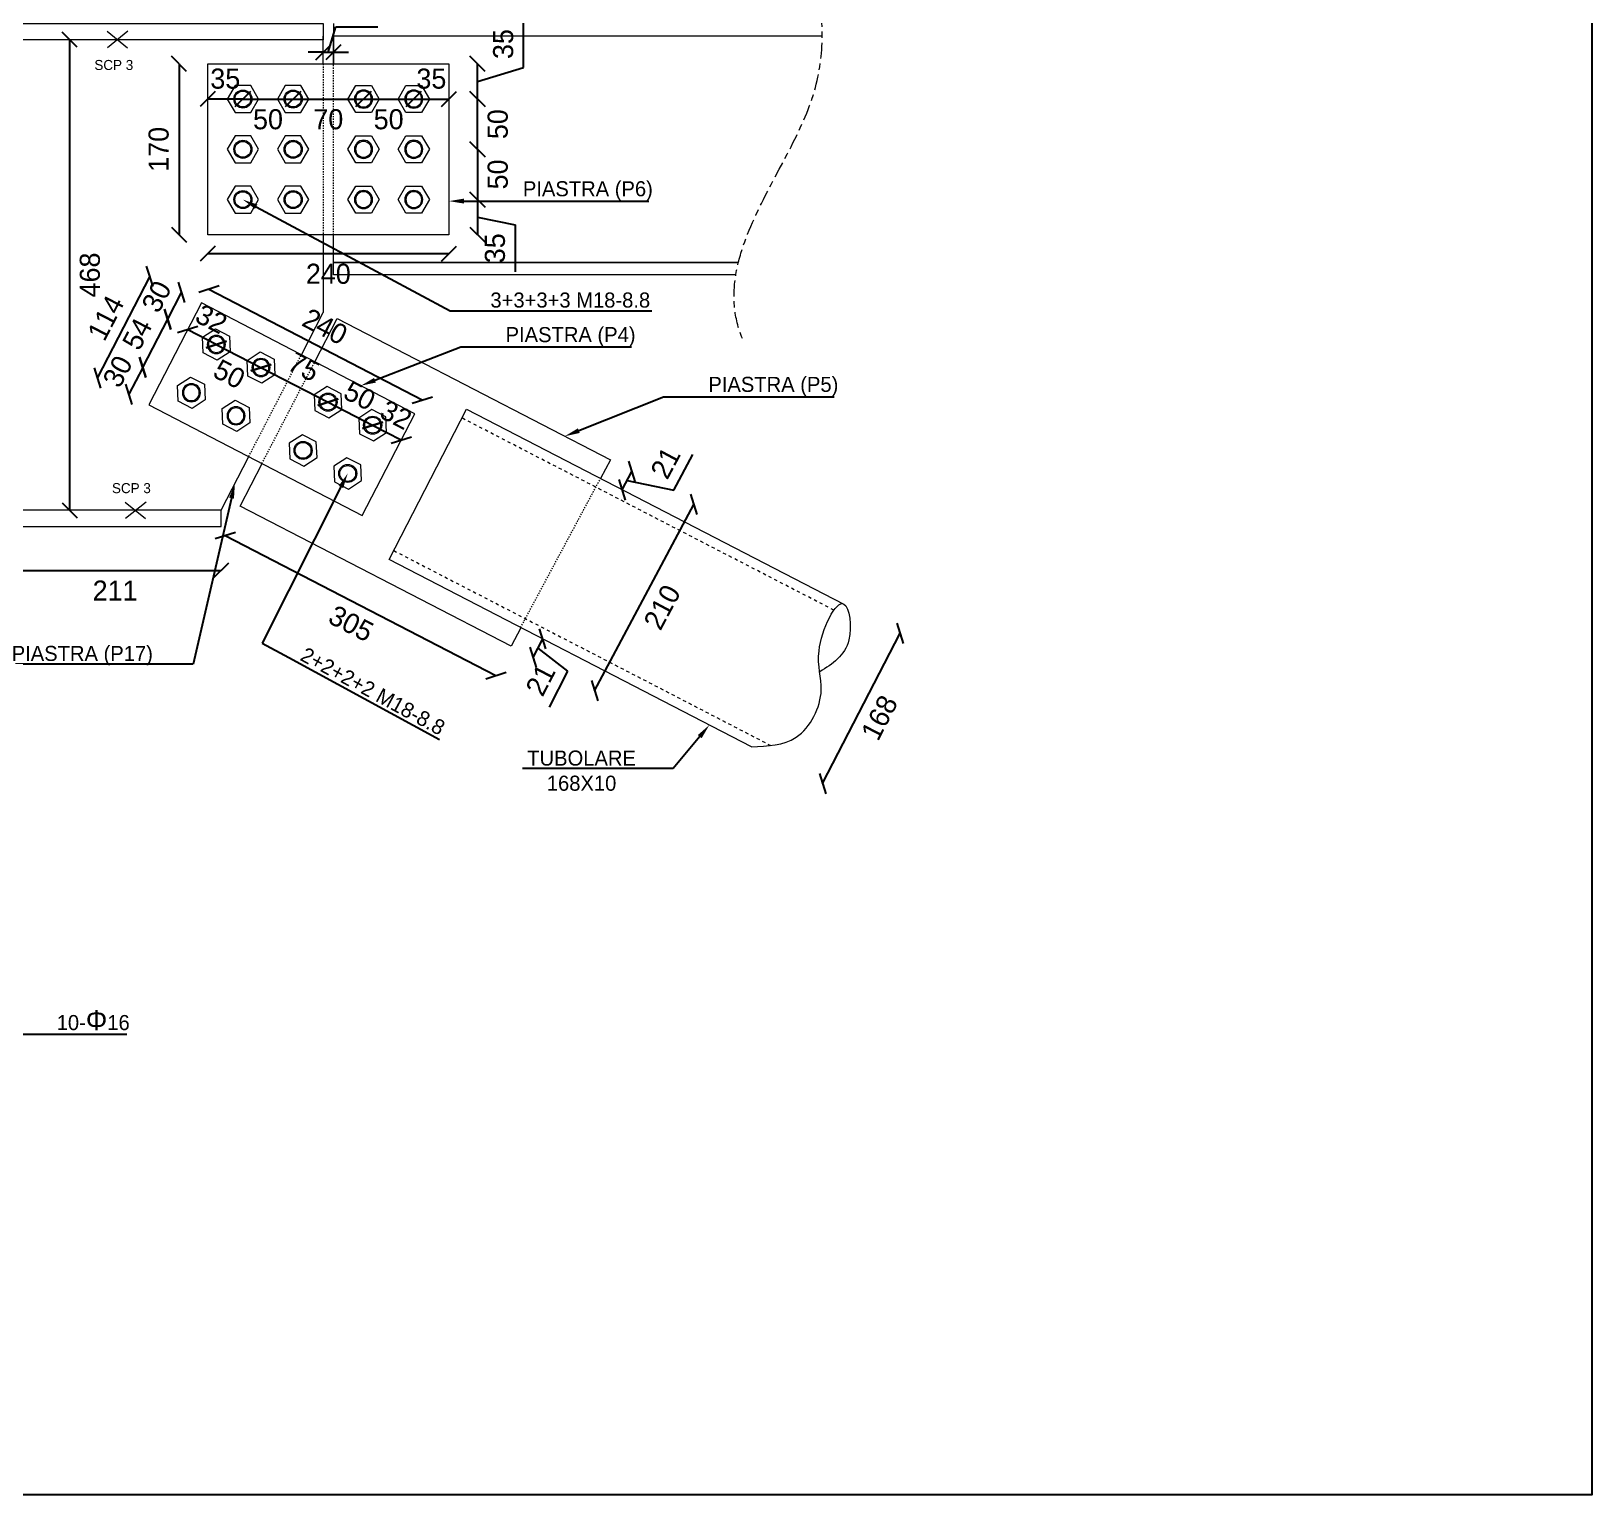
# Model space of a CAD drawing. Header units: millimetres. Extents: x -6949 to 549764, y -83146 to 127128.
# Drawn here: x 15250 to 16803, y -48298 to -46842 of the extents above; entities that cross this region are included whole.
import ezdxf
from ezdxf import colors
from ezdxf.entities.mleader import LeaderData, LeaderLine
from ezdxf.math import Vec2, Vec3

# ---------------------------------------------------------------- set-up
doc = ezdxf.new("R2010")
doc.units = ezdxf.units.MM
doc.linetypes.add('Centro', pattern=[31.75, 6.35, -4.7625, 15.875, -4.7625])
doc.linetypes.add('Tratto', pattern=[6.35, 3.175, -3.175])
for name, color, linetype, lineweight in [('bulloni', 5, 'Continuous', 9), ('LINEA DI SEZIONE', 1, 'Centro', 9), ('piastra', 6, 'Continuous', 18), ('S-BEAM', 5, 'Continuous', 18), ('tratteggio', 253, 'Tratto', 15)]:
    doc.layers.add(name, color=color, linetype=linetype, lineweight=lineweight)
doc.layers.add('quote', color=7, linetype='Continuous', lineweight=5, true_color=0x383838)
doc.styles.get("Standard").update_dxf_attribs({"font": ''})
doc.styles.get('Standard').set_extended_font_data('Bahnschrift Light')
doc.dimstyles.new('Q 1_15', dxfattribs={"dimtxt": 20, "dimasz": 15, "dimexe": 0.18, "dimexo": 0.0625, "dimgap": 10, "dimtad": 2, "dimdec": 0, "dimzin": 0, "dimdsep": 46, "dimtxsty": 'Standard', "dimblk": 'OBLIQUE', "dimcen": 0, "dimse1": 1, "dimse2": 1, "dimadec": 0, "dimazin": 0, "dimtfac": 1, "dimtdec": 0, "dimtofl": 0, "dimtmove": 1, "dimatfit": 3, "dimfxl": 1, "dimtolj": 1, "dimtzin": 0, "dimarcsym": 1})

# ---------------------------------------------------------------- blocks, each defined once
blk = doc.blocks.new('*U51')
at = {"layer": 'bulloni'}
blk.add_lwpolyline([(-15.6, 0), (-7.8, -13.5), (7.8, -13.5), (15.6, 0), (7.8, 13.5), (-7.8, 13.5)], close=True, dxfattribs=at)
for radius in [9, 7.88]:
    blk.add_circle((0, 0), radius, dxfattribs=at)
blk = doc.blocks.new('*U52')
at = {"color": 0, "linetype": 'ByBlock', "lineweight": -2, "transparency": 16777216}
for p in [(0, 0), (50, 0), (0, -54), (50, -54)]:
    blk.add_blockref('*U51', p, dxfattribs=at)
blk = doc.blocks.new('*U53')
at = {"layer": 'bulloni'}
blk.add_lwpolyline([(-15.6, 0), (-7.8, -13.5), (7.8, -13.5), (15.6, 0), (7.8, 13.5), (-7.8, 13.5)], close=True, dxfattribs=at)
for radius in [9, 7.88]:
    blk.add_circle((0, 0), radius, dxfattribs=at)
blk = doc.blocks.new('*U54')
at = {"color": 0, "linetype": 'ByBlock', "lineweight": -2, "transparency": 16777216}
for p in [(0, 0), (50, 0), (0, -54), (50, -54)]:
    blk.add_blockref('*U53', p, dxfattribs=at)
blk = doc.blocks.new('*U494')
at = {"layer": 'bulloni'}
blk.add_lwpolyline([(-15.6, 0), (-7.8, -13.5), (7.8, -13.5), (15.6, 0), (7.8, 13.5), (-7.8, 13.5)], close=True, dxfattribs=at)
for radius in [9, 7.88]:
    blk.add_circle((0, 0), radius, dxfattribs=at)
blk = doc.blocks.new('*U495')
at = {"color": 0, "linetype": 'ByBlock', "lineweight": -2, "transparency": 16777216}
for p in [(0, 0), (50, 0), (0, -50), (50, -50), (0, -100), (50, -100)]:
    blk.add_blockref('*U494', p, dxfattribs=at)
blk = doc.blocks.new('*U496')
at = {"layer": 'bulloni'}
blk.add_lwpolyline([(-15.6, 0), (-7.8, -13.5), (7.8, -13.5), (15.6, 0), (7.8, 13.5), (-7.8, 13.5)], close=True, dxfattribs=at)
for radius in [9, 7.88]:
    blk.add_circle((0, 0), radius, dxfattribs=at)
blk = doc.blocks.new('*U493')
at = {"color": 0, "linetype": 'ByBlock', "lineweight": -2, "transparency": 16777216}
for p in [(0, 0), (50, 0), (0, -50), (50, -50), (0, -100), (50, -100)]:
    blk.add_blockref('*U496', p, dxfattribs=at)
blk = doc.blocks.new('_Oblique')
at = {"color": 0, "linetype": 'ByBlock', "lineweight": -2}
blk.add_line((-0.5, -0.5), (0.5, 0.5), dxfattribs=at)
blk = doc.blocks.new('*D786')
at = {"layer": 'Defpoints', "color": 0, "transparency": 16777216}
for p in [(15228.5, -47334.9), (15439.4, -47334.9), (15439.4, -47378.7)]:
    blk.add_point(p, dxfattribs=at)
at = {"layer": 'quote', "color": 0, "lineweight": -2, "transparency": 16777216}
blk.add_line((15228.5, -47378.7), (15439.4, -47378.7), dxfattribs=at)
at = {"layer": 'quote', "color": 0, "lineweight": -2, "transparency": 16777216, "xscale": 15, "yscale": 15, "zscale": 15, "rotation": 180}
blk.add_blockref('_Oblique', (15228.5, -47378.7), dxfattribs=at)
at = {"layer": 'quote', "color": 0, "lineweight": -2, "transparency": 16777216, "xscale": 15, "yscale": 15, "zscale": 15}
blk.add_blockref('_Oblique', (15439.4, -47378.7), dxfattribs=at)
at = {"layer": 'quote', "color": 0, "transparency": 16777216, "insert": (15333.9, -47398.8), "char_height": 20, "attachment_point": 5}
blk.add_mtext('\\A1;211', dxfattribs=at)
blk = doc.blocks.new('*D787')
at = {"layer": 'Defpoints', "color": 0, "transparency": 16777216}
for p in [(15461, -46909.9), (15511, -46909.9), (15511, -46909.9)]:
    blk.add_point(p, dxfattribs=at)
at = {"layer": 'quote', "color": 0, "lineweight": -2, "transparency": 16777216}
blk.add_line((15461, -46909.9), (15511, -46909.9), dxfattribs=at)
at = {"layer": 'quote', "color": 0, "lineweight": -2, "transparency": 16777216, "xscale": 15, "yscale": 15, "zscale": 15, "rotation": 180}
blk.add_blockref('_Oblique', (15461, -46909.9), dxfattribs=at)
at = {"layer": 'quote', "color": 0, "lineweight": -2, "transparency": 16777216, "xscale": 15, "yscale": 15, "zscale": 15}
blk.add_blockref('_Oblique', (15511, -46909.9), dxfattribs=at)
at = {"layer": 'quote', "color": 0, "transparency": 16777216, "insert": (15486, -46930.1), "char_height": 20, "attachment_point": 5}
blk.add_mtext('\\A1;50', dxfattribs=at)
blk = doc.blocks.new('*D788')
at = {"layer": 'Defpoints', "color": 0, "transparency": 16777216}
for p in [(15426, -46909.9), (15426, -46909.9), (15461, -46909.9)]:
    blk.add_point(p, dxfattribs=at)
at = {"layer": 'quote', "color": 0, "lineweight": -2, "transparency": 16777216}
blk.add_line((15461, -46909.9), (15426, -46909.9), dxfattribs=at)
at = {"layer": 'quote', "color": 0, "lineweight": -2, "transparency": 16777216, "xscale": 15, "yscale": 15, "zscale": 15, "rotation": 180}
blk.add_blockref('_Oblique', (15426, -46909.9), dxfattribs=at)
at = {"layer": 'quote', "color": 0, "lineweight": -2, "transparency": 16777216, "xscale": 15, "yscale": 15, "zscale": 15}
blk.add_blockref('_Oblique', (15461, -46909.9), dxfattribs=at)
at = {"layer": 'quote', "color": 0, "transparency": 16777216, "insert": (15443.5, -46889.7), "char_height": 20, "attachment_point": 5}
blk.add_mtext('\\A1;35', dxfattribs=at)
blk = doc.blocks.new('*D789')
at = {"layer": 'Defpoints', "color": 0, "transparency": 16777216}
for p in [(15511, -46909.9), (15581, -46909.9), (15581, -46909.9)]:
    blk.add_point(p, dxfattribs=at)
at = {"layer": 'quote', "color": 0, "lineweight": -2, "transparency": 16777216}
blk.add_line((15511, -46909.9), (15581, -46909.9), dxfattribs=at)
at = {"layer": 'quote', "color": 0, "lineweight": -2, "transparency": 16777216, "xscale": 15, "yscale": 15, "zscale": 15, "rotation": 180}
blk.add_blockref('_Oblique', (15511, -46909.9), dxfattribs=at)
at = {"layer": 'quote', "color": 0, "lineweight": -2, "transparency": 16777216, "xscale": 15, "yscale": 15, "zscale": 15}
blk.add_blockref('_Oblique', (15581, -46909.9), dxfattribs=at)
at = {"layer": 'quote', "color": 0, "transparency": 16777216, "insert": (15546, -46930.1), "char_height": 20, "attachment_point": 5}
blk.add_mtext('\\A1;70', dxfattribs=at)
blk = doc.blocks.new('*D790')
at = {"layer": 'Defpoints', "color": 0, "transparency": 16777216}
for p in [(15581, -46909.9), (15631, -46909.9), (15631, -46909.9)]:
    blk.add_point(p, dxfattribs=at)
at = {"layer": 'quote', "color": 0, "lineweight": -2, "transparency": 16777216}
blk.add_line((15581, -46909.9), (15631, -46909.9), dxfattribs=at)
at = {"layer": 'quote', "color": 0, "lineweight": -2, "transparency": 16777216, "xscale": 15, "yscale": 15, "zscale": 15, "rotation": 180}
blk.add_blockref('_Oblique', (15581, -46909.9), dxfattribs=at)
at = {"layer": 'quote', "color": 0, "lineweight": -2, "transparency": 16777216, "xscale": 15, "yscale": 15, "zscale": 15}
blk.add_blockref('_Oblique', (15631, -46909.9), dxfattribs=at)
at = {"layer": 'quote', "color": 0, "transparency": 16777216, "insert": (15606, -46930.1), "char_height": 20, "attachment_point": 5}
blk.add_mtext('\\A1;50', dxfattribs=at)
blk = doc.blocks.new('*D791')
at = {"layer": 'Defpoints', "color": 0, "transparency": 16777216}
for p in [(15631, -46909.9), (15666, -46909.9), (15666, -46909.9)]:
    blk.add_point(p, dxfattribs=at)
at = {"layer": 'quote', "color": 0, "lineweight": -2, "transparency": 16777216}
blk.add_line((15631, -46909.9), (15666, -46909.9), dxfattribs=at)
at = {"layer": 'quote', "color": 0, "lineweight": -2, "transparency": 16777216, "xscale": 15, "yscale": 15, "zscale": 15, "rotation": 180}
blk.add_blockref('_Oblique', (15631, -46909.9), dxfattribs=at)
at = {"layer": 'quote', "color": 0, "lineweight": -2, "transparency": 16777216, "xscale": 15, "yscale": 15, "zscale": 15}
blk.add_blockref('_Oblique', (15666, -46909.9), dxfattribs=at)
at = {"layer": 'quote', "color": 0, "transparency": 16777216, "insert": (15648.5, -46889.7), "char_height": 20, "attachment_point": 5}
blk.add_mtext('\\A1;35', dxfattribs=at)
blk = doc.blocks.new('*D803')
at = {"layer": 'Defpoints', "color": 0, "transparency": 16777216}
for p in [(15426, -46874.9), (15397.5, -47044.9), (15426, -47044.9)]:
    blk.add_point(p, dxfattribs=at)
at = {"layer": 'quote', "color": 0, "lineweight": -2, "transparency": 16777216}
blk.add_line((15397.5, -46874.9), (15397.5, -47044.9), dxfattribs=at)
at = {"layer": 'quote', "color": 0, "lineweight": -2, "transparency": 16777216, "xscale": 15, "yscale": 15, "zscale": 15}
for p, rotation in [((15397.5, -46874.9), 90), ((15397.5, -47044.9), 270)]:
    blk.add_blockref('_Oblique', p, dxfattribs=dict(at, rotation=rotation))
at = {"layer": 'quote', "color": 0, "transparency": 16777216, "insert": (15377.3, -46959.9), "char_height": 20, "attachment_point": 5, "rotation": 90}
blk.add_mtext('\\A1;170', dxfattribs=at)
blk = doc.blocks.new('*D804')
at = {"layer": 'Defpoints', "color": 0, "transparency": 16777216}
for p in [(15426, -47044.9), (15666, -47044.9), (15666, -47063.6)]:
    blk.add_point(p, dxfattribs=at)
at = {"layer": 'quote', "color": 0, "lineweight": -2, "transparency": 16777216}
blk.add_line((15426, -47063.6), (15666, -47063.6), dxfattribs=at)
at = {"layer": 'quote', "color": 0, "lineweight": -2, "transparency": 16777216, "xscale": 15, "yscale": 15, "zscale": 15, "rotation": 180}
blk.add_blockref('_Oblique', (15426, -47063.6), dxfattribs=at)
at = {"layer": 'quote', "color": 0, "lineweight": -2, "transparency": 16777216, "xscale": 15, "yscale": 15, "zscale": 15}
blk.add_blockref('_Oblique', (15666, -47063.6), dxfattribs=at)
at = {"layer": 'quote', "color": 0, "transparency": 16777216, "insert": (15546, -47083.8), "char_height": 20, "attachment_point": 5}
blk.add_mtext('\\A1;240', dxfattribs=at)
blk = doc.blocks.new('*D805')
at = {"layer": 'Defpoints', "color": 0, "transparency": 16777216}
for p in [(15461, -46959.9), (15461, -47009.9), (15694.4, -47009.9)]:
    blk.add_point(p, dxfattribs=at)
at = {"layer": 'quote', "color": 0, "lineweight": -2, "transparency": 16777216}
blk.add_line((15694.4, -46959.9), (15694.4, -47009.9), dxfattribs=at)
at = {"layer": 'quote', "color": 0, "lineweight": -2, "transparency": 16777216, "xscale": 15, "yscale": 15, "zscale": 15}
for p, rotation in [((15694.4, -46959.9), 90), ((15694.4, -47009.9), 270)]:
    blk.add_blockref('_Oblique', p, dxfattribs=dict(at, rotation=rotation))
at = {"layer": 'quote', "color": 0, "transparency": 16777216, "insert": (15714.6, -46984.9), "char_height": 20, "attachment_point": 5, "rotation": 90}
blk.add_mtext('\\A1;50', dxfattribs=at)
blk = doc.blocks.new('*D806')
at = {"layer": 'Defpoints', "color": 0, "transparency": 16777216}
for p in [(15631, -46909.9), (15694.4, -46909.9), (15631, -46959.9)]:
    blk.add_point(p, dxfattribs=at)
at = {"layer": 'quote', "color": 0, "lineweight": -2, "transparency": 16777216}
blk.add_line((15694.4, -46959.9), (15694.4, -46909.9), dxfattribs=at)
at = {"layer": 'quote', "color": 0, "lineweight": -2, "transparency": 16777216, "xscale": 15, "yscale": 15, "zscale": 15}
for p, rotation in [((15694.4, -46909.9), 90), ((15694.4, -46959.9), 270)]:
    blk.add_blockref('_Oblique', p, dxfattribs=dict(at, rotation=rotation))
at = {"layer": 'quote', "color": 0, "transparency": 16777216, "insert": (15714.6, -46934.9), "char_height": 20, "attachment_point": 5, "rotation": 90}
blk.add_mtext('\\A1;50', dxfattribs=at)
blk = doc.blocks.new('*D807')
at = {"layer": 'Defpoints', "color": 0, "transparency": 16777216}
for p in [(15666, -46874.9), (15694.4, -46874.9), (15631, -46909.9)]:
    blk.add_point(p, dxfattribs=at)
at = {"layer": 'quote', "color": 0, "lineweight": -2, "transparency": 16777216}
for p, q in [((15740.2, -46878.6), (15740.2, -46831.7)), ((15694.4, -46909.9), (15694.4, -46874.9)), ((15694.4, -46892.4), (15740.2, -46878.6))]:
    blk.add_line(p, q, dxfattribs=at)
at = {"layer": 'quote', "color": 0, "lineweight": -2, "transparency": 16777216, "xscale": 15, "yscale": 15, "zscale": 15}
for p, rotation in [((15694.4, -46874.9), 90), ((15694.4, -46909.9), 270)]:
    blk.add_blockref('_Oblique', p, dxfattribs=dict(at, rotation=rotation))
at = {"layer": 'quote', "color": 0, "transparency": 16777216, "insert": (15720, -46855.2), "char_height": 20, "attachment_point": 5, "rotation": 90}
blk.add_mtext('\\A1;35', dxfattribs=at)
blk = doc.blocks.new('*D808')
at = {"layer": 'Defpoints', "color": 0, "transparency": 16777216}
for p in [(15631, -47009.9), (15666, -47044.9), (15694.4, -47044.9)]:
    blk.add_point(p, dxfattribs=at)
at = {"layer": 'quote', "color": 0, "lineweight": -2, "transparency": 16777216}
for p, q in [((15694.4, -47009.9), (15694.4, -47044.9)), ((15694.4, -47027.4), (15732, -47034.9)), ((15732, -47034.9), (15732, -47081.8))]:
    blk.add_line(p, q, dxfattribs=at)
at = {"layer": 'quote', "color": 0, "lineweight": -2, "transparency": 16777216, "xscale": 15, "yscale": 15, "zscale": 15}
for p, rotation in [((15694.4, -47009.9), 90), ((15694.4, -47044.9), 270)]:
    blk.add_blockref('_Oblique', p, dxfattribs=dict(at, rotation=rotation))
at = {"layer": 'quote', "color": 0, "transparency": 16777216, "insert": (15711.8, -47058.3), "char_height": 20, "attachment_point": 5, "rotation": 90}
blk.add_mtext('\\A1;35', dxfattribs=at)
blk = doc.blocks.new('*D809')
at = {"layer": 'Defpoints', "color": 0, "transparency": 16777216}
for p in [(15283.6, -46850.9), (15283.6, -47318.9), (15288.7, -47318.9)]:
    blk.add_point(p, dxfattribs=at)
at = {"layer": 'quote', "color": 0, "lineweight": -2, "transparency": 16777216}
blk.add_line((15288.7, -46850.9), (15288.7, -47318.9), dxfattribs=at)
at = {"layer": 'quote', "color": 0, "lineweight": -2, "transparency": 16777216, "xscale": 15, "yscale": 15, "zscale": 15}
for p, rotation in [((15288.7, -46850.9), 90), ((15288.7, -47318.9), 270)]:
    blk.add_blockref('_Oblique', p, dxfattribs=dict(at, rotation=rotation))
at = {"layer": 'quote', "color": 0, "transparency": 16777216, "insert": (15308.9, -47084.9), "char_height": 20, "attachment_point": 5, "rotation": 90}
blk.add_mtext('\\A1;468', dxfattribs=at)
blk = doc.blocks.new('*D812')
at = {"layer": 'Defpoints', "color": 0, "transparency": 16777216}
for p in [(16002.3, -47383), (16114.9, -47441.2), (15925, -47532.5)]:
    blk.add_point(p, dxfattribs=at)
at = {"layer": 'quote', "color": 0, "lineweight": -2, "transparency": 16777216}
blk.add_line((16037.7, -47590.7), (16114.9, -47441.2), dxfattribs=at)
at = {"layer": 'quote', "color": 0, "lineweight": -2, "transparency": 16777216, "xscale": 15, "yscale": 15, "zscale": 15}
for p, rotation in [((16114.9, -47441.2), 62.67610918366806), ((16037.7, -47590.7), 242.676109183668)]:
    blk.add_blockref('_Oblique', p, dxfattribs=dict(at, rotation=rotation))
at = {"layer": 'quote', "color": 0, "transparency": 16777216, "insert": (16094.2, -47525.2), "char_height": 20, "attachment_point": 5, "rotation": 62.6761}
blk.add_mtext('\\A1;168', dxfattribs=at)
blk = doc.blocks.new('*D813')
at = {"layer": 'Defpoints', "color": 0, "transparency": 16777216}
for p in [(15458.4, -47314.9), (15727.8, -47454.1), (15712.7, -47483.2)]:
    blk.add_point(p, dxfattribs=at)
at = {"layer": 'quote', "color": 0, "lineweight": -2, "transparency": 16777216}
blk.add_line((15443.4, -47344.1), (15712.7, -47483.2), dxfattribs=at)
at = {"layer": 'quote', "color": 0, "lineweight": -2, "transparency": 16777216, "xscale": 15, "yscale": 15, "zscale": 15}
for p, rotation in [((15443.4, -47344.1), 152.6757943378659), ((15712.7, -47483.2), 332.6757943378659)]:
    blk.add_blockref('_Oblique', p, dxfattribs=dict(at, rotation=rotation))
at = {"layer": 'quote', "color": 0, "transparency": 16777216, "insert": (15568.7, -47431.6), "char_height": 20, "attachment_point": 5, "rotation": 332.6758}
blk.add_mtext('\\A1;305', dxfattribs=at)
blk = doc.blocks.new('*D815')
at = {"layer": 'Defpoints', "color": 0, "transparency": 16777216}
for p in [(15541, -46874.9), (15551, -46863.3), (15551, -46874.9)]:
    blk.add_point(p, dxfattribs=at)
at = {"layer": 'quote', "color": 0, "lineweight": -2, "transparency": 16777216}
for p, q in [((15546, -46863.3), (15553.6, -46837.9)), ((15553.6, -46837.9), (15595.2, -46837.9)), ((15541, -46863.3), (15526, -46863.3)), ((15541, -46863.3), (15551, -46863.3)), ((15551, -46863.3), (15566, -46863.3))]:
    blk.add_line(p, q, dxfattribs=at)
at = {"layer": 'quote', "color": 0, "lineweight": -2, "transparency": 16777216, "xscale": 15, "yscale": 15, "zscale": 15}
blk.add_blockref('_Oblique', (15541, -46863.3), dxfattribs=at)
at = {"layer": 'quote', "color": 0, "lineweight": -2, "transparency": 16777216, "xscale": 15, "yscale": 15, "zscale": 15, "rotation": 180}
blk.add_blockref('_Oblique', (15551, -46863.3), dxfattribs=at)
at = {"layer": 'quote', "color": 0, "transparency": 16777216, "insert": (15574.4, -46817.7), "char_height": 20, "attachment_point": 5}
blk.add_mtext('\\A1;10', dxfattribs=at)
blk = doc.blocks.new('*D817')
at = {"layer": 'Defpoints', "color": 0, "transparency": 16777216}
for p in [(15737.3, -47435.5), (15759.2, -47446.8), (15727.8, -47454.1)]:
    blk.add_point(p, dxfattribs=at)
at = {"layer": 'quote', "color": 0, "lineweight": -2, "transparency": 16777216}
for p, q in [((15749.6, -47465.3), (15759.2, -47446.8)), ((15754.4, -47456.1), (15784, -47479.1)), ((15784, -47479.1), (15765.7, -47514.6))]:
    blk.add_line(p, q, dxfattribs=at)
at = {"layer": 'quote', "color": 0, "lineweight": -2, "transparency": 16777216, "xscale": 15, "yscale": 15, "zscale": 15}
for p, rotation in [((15759.2, -47446.8), 62.67610918366928), ((15749.6, -47465.3), 242.6761091836693)]:
    blk.add_blockref('_Oblique', p, dxfattribs=dict(at, rotation=rotation))
at = {"layer": 'quote', "color": 0, "transparency": 16777216, "insert": (15757, -47487.6), "char_height": 20, "attachment_point": 5, "rotation": 62.6761}
blk.add_mtext('\\A1;21', dxfattribs=at)
blk = doc.blocks.new('*D818')
at = {"layer": 'Defpoints', "color": 0, "transparency": 16777216}
for p in [(15826.6, -47268.8), (15848, -47280.2), (15816.8, -47287.2)]:
    blk.add_point(p, dxfattribs=at)
at = {"layer": 'quote', "color": 0, "lineweight": -2, "transparency": 16777216}
for p, q in [((15889.7, -47298.8), (15908.5, -47263.5)), ((15838.2, -47298.6), (15848, -47280.2)), ((15843.1, -47289.4), (15889.7, -47298.8))]:
    blk.add_line(p, q, dxfattribs=at)
at = {"layer": 'quote', "color": 0, "lineweight": -2, "transparency": 16777216, "xscale": 15, "yscale": 15, "zscale": 15}
for p, rotation in [((15848, -47280.2), 61.927197187514), ((15838.2, -47298.6), 241.927197187514)]:
    blk.add_blockref('_Oblique', p, dxfattribs=dict(at, rotation=rotation))
at = {"layer": 'quote', "color": 0, "transparency": 16777216, "insert": (15881.3, -47271.7), "char_height": 20, "attachment_point": 5, "rotation": 61.9272}
blk.add_mtext('\\A1;21', dxfattribs=at)
blk = doc.blocks.new('*D819')
at = {"layer": 'Defpoints', "color": 0, "transparency": 16777216}
for p in [(15826.6, -47268.8), (15909.7, -47313.1), (15727.8, -47454.1)]:
    blk.add_point(p, dxfattribs=at)
at = {"layer": 'quote', "color": 0, "lineweight": -2, "transparency": 16777216}
blk.add_line((15810.9, -47498.4), (15909.7, -47313.1), dxfattribs=at)
at = {"layer": 'quote', "color": 0, "lineweight": -2, "transparency": 16777216, "xscale": 15, "yscale": 15, "zscale": 15}
for p, rotation in [((15909.7, -47313.1), 61.92719718751262), ((15810.9, -47498.4), 241.9271971875126)]:
    blk.add_blockref('_Oblique', p, dxfattribs=dict(at, rotation=rotation))
at = {"layer": 'quote', "color": 0, "transparency": 16777216, "insert": (15878.1, -47415.3), "char_height": 20, "attachment_point": 5, "rotation": 61.9272}
blk.add_mtext('\\A1;210', dxfattribs=at)
blk = doc.blocks.new('*D820')
at = {"layer": 'Defpoints', "color": 0, "transparency": 16777216}
for p in [(15419.9, -47112.7), (15316.2, -47187.4), (15367.6, -47214)]:
    blk.add_point(p, dxfattribs=at)
at = {"layer": 'quote', "color": 0, "lineweight": -2, "transparency": 16777216}
blk.add_line((15368.5, -47086.1), (15316.2, -47187.4), dxfattribs=at)
at = {"layer": 'quote', "color": 0, "lineweight": -2, "transparency": 16777216, "xscale": 15, "yscale": 15, "zscale": 15}
for p, rotation in [((15368.5, -47086.1), 62.67610956615971), ((15316.2, -47187.4), 242.6761095661597)]:
    blk.add_blockref('_Oblique', p, dxfattribs=dict(at, rotation=rotation))
at = {"layer": 'quote', "color": 0, "transparency": 16777216, "insert": (15324.6, -47127.6), "char_height": 20, "attachment_point": 5, "rotation": 62.6761}
blk.add_mtext('\\A1;114', dxfattribs=at)
blk = doc.blocks.new('*D821')
at = {"layer": 'Defpoints', "color": 0, "transparency": 16777216}
for p in [(15367.6, -47214), (15639.4, -47209.2), (15579.7, -47324.2)]:
    blk.add_point(p, dxfattribs=at)
at = {"layer": 'quote', "color": 0, "lineweight": -2, "transparency": 16777216}
blk.add_line((15427.3, -47099), (15639.4, -47209.2), dxfattribs=at)
at = {"layer": 'quote', "color": 0, "lineweight": -2, "transparency": 16777216, "xscale": 15, "yscale": 15, "zscale": 15}
for p, rotation in [((15427.3, -47099), 152.541309055327), ((15639.4, -47209.2), 332.541309055327)]:
    blk.add_blockref('_Oblique', p, dxfattribs=dict(at, rotation=rotation))
at = {"layer": 'quote', "color": 0, "transparency": 16777216, "insert": (15542.7, -47136.2), "char_height": 20, "attachment_point": 5, "rotation": 332.5413}
blk.add_mtext('\\A1;240', dxfattribs=at)
blk = doc.blocks.new('*D822')
at = {"layer": 'Defpoints', "color": 0, "transparency": 16777216}
for p in [(15406.2, -47139.3), (15406.2, -47139.3), (15434.6, -47154)]:
    blk.add_point(p, dxfattribs=at)
at = {"layer": 'quote', "color": 0, "lineweight": -2, "transparency": 16777216}
blk.add_line((15434.6, -47154), (15406.2, -47139.3), dxfattribs=at)
at = {"layer": 'quote', "color": 0, "lineweight": -2, "transparency": 16777216, "xscale": 15, "yscale": 15, "zscale": 15}
for p, rotation in [((15406.2, -47139.3), 152.6761095661656), ((15434.6, -47154), 332.6761095661656)]:
    blk.add_blockref('_Oblique', p, dxfattribs=dict(at, rotation=rotation))
at = {"layer": 'quote', "color": 0, "transparency": 16777216, "insert": (15429.7, -47128.7), "char_height": 20, "attachment_point": 5, "rotation": 332.6761}
blk.add_mtext('\\A1;32', dxfattribs=at)
blk = doc.blocks.new('*D823')
at = {"layer": 'Defpoints', "color": 0, "transparency": 16777216}
for p in [(15434.6, -47154), (15479, -47177), (15479, -47177)]:
    blk.add_point(p, dxfattribs=at)
at = {"layer": 'quote', "color": 0, "lineweight": -2, "transparency": 16777216}
blk.add_line((15434.6, -47154), (15479, -47177), dxfattribs=at)
at = {"layer": 'quote', "color": 0, "lineweight": -2, "transparency": 16777216, "xscale": 15, "yscale": 15, "zscale": 15}
for p, rotation in [((15434.6, -47154), 152.6761095661656), ((15479, -47177), 332.6761095661656)]:
    blk.add_blockref('_Oblique', p, dxfattribs=dict(at, rotation=rotation))
at = {"layer": 'quote', "color": 0, "transparency": 16777216, "insert": (15447.5, -47183.5), "char_height": 20, "attachment_point": 5, "rotation": 332.6761}
blk.add_mtext('\\A1;50', dxfattribs=at)
blk = doc.blocks.new('*D824')
at = {"layer": 'Defpoints', "color": 0, "transparency": 16777216}
for p in [(15479, -47177), (15545.7, -47211.4), (15545.7, -47211.4)]:
    blk.add_point(p, dxfattribs=at)
at = {"layer": 'quote', "color": 0, "lineweight": -2, "transparency": 16777216}
blk.add_line((15479, -47177), (15545.7, -47211.4), dxfattribs=at)
at = {"layer": 'quote', "color": 0, "lineweight": -2, "transparency": 16777216, "xscale": 15, "yscale": 15, "zscale": 15}
for p, rotation in [((15479, -47177), 152.6761095661656), ((15545.7, -47211.4), 332.6761095661656)]:
    blk.add_blockref('_Oblique', p, dxfattribs=dict(at, rotation=rotation))
at = {"layer": 'quote', "color": 0, "transparency": 16777216, "insert": (15521.6, -47176.3), "char_height": 20, "attachment_point": 5, "rotation": 332.6761}
blk.add_mtext('\\A1;75', dxfattribs=at)
blk = doc.blocks.new('*D825')
at = {"layer": 'Defpoints', "color": 0, "transparency": 16777216}
for p in [(15545.7, -47211.4), (15590.1, -47234.4), (15590.1, -47234.4)]:
    blk.add_point(p, dxfattribs=at)
at = {"layer": 'quote', "color": 0, "lineweight": -2, "transparency": 16777216}
blk.add_line((15545.7, -47211.4), (15590.1, -47234.4), dxfattribs=at)
at = {"layer": 'quote', "color": 0, "lineweight": -2, "transparency": 16777216, "xscale": 15, "yscale": 15, "zscale": 15}
for p, rotation in [((15545.7, -47211.4), 152.6761095661656), ((15590.1, -47234.4), 332.6761095661656)]:
    blk.add_blockref('_Oblique', p, dxfattribs=dict(at, rotation=rotation))
at = {"layer": 'quote', "color": 0, "transparency": 16777216, "insert": (15577.2, -47204.9), "char_height": 20, "attachment_point": 5, "rotation": 332.6761}
blk.add_mtext('\\A1;50', dxfattribs=at)
blk = doc.blocks.new('*D826')
at = {"layer": 'Defpoints', "color": 0, "transparency": 16777216}
for p in [(15590.1, -47234.4), (15618.5, -47249), (15618.5, -47249)]:
    blk.add_point(p, dxfattribs=at)
at = {"layer": 'quote', "color": 0, "lineweight": -2, "transparency": 16777216}
blk.add_line((15590.1, -47234.4), (15618.5, -47249), dxfattribs=at)
at = {"layer": 'quote', "color": 0, "lineweight": -2, "transparency": 16777216, "xscale": 15, "yscale": 15, "zscale": 15}
for p, rotation in [((15590.1, -47234.4), 152.6761095661656), ((15618.5, -47249), 332.6761095661656)]:
    blk.add_blockref('_Oblique', p, dxfattribs=dict(at, rotation=rotation))
at = {"layer": 'quote', "color": 0, "transparency": 16777216, "insert": (15613.3, -47224), "char_height": 20, "attachment_point": 5, "rotation": 332.6761}
blk.add_mtext('\\A1;32', dxfattribs=at)
blk = doc.blocks.new('*D827')
at = {"layer": 'Defpoints', "color": 0, "transparency": 16777216}
for p in [(15347.5, -47203.5), (15409.8, -47202), (15396, -47228.7)]:
    blk.add_point(p, dxfattribs=at)
at = {"layer": 'quote', "color": 0, "lineweight": -2, "transparency": 16777216}
blk.add_line((15361.4, -47176.8), (15347.5, -47203.5), dxfattribs=at)
at = {"layer": 'quote', "color": 0, "lineweight": -2, "transparency": 16777216, "xscale": 15, "yscale": 15, "zscale": 15}
for p, rotation in [((15361.4, -47176.8), 62.54130905532833), ((15347.5, -47203.5), 242.5413090553283)]:
    blk.add_blockref('_Oblique', p, dxfattribs=dict(at, rotation=rotation))
at = {"layer": 'quote', "color": 0, "transparency": 16777216, "insert": (15336.5, -47180.8), "char_height": 20, "attachment_point": 5, "rotation": 62.5413}
blk.add_mtext('\\A1;30', dxfattribs=at)
blk = doc.blocks.new('*D828')
at = {"layer": 'Defpoints', "color": 0, "transparency": 16777216}
for p in [(15386.3, -47128.9), (15434.6, -47154), (15409.8, -47202)]:
    blk.add_point(p, dxfattribs=at)
at = {"layer": 'quote', "color": 0, "lineweight": -2, "transparency": 16777216}
blk.add_line((15361.4, -47176.8), (15386.3, -47128.9), dxfattribs=at)
at = {"layer": 'quote', "color": 0, "lineweight": -2, "transparency": 16777216, "xscale": 15, "yscale": 15, "zscale": 15}
for p, rotation in [((15386.3, -47128.9), 62.54130905532832), ((15361.4, -47176.8), 242.5413090553283)]:
    blk.add_blockref('_Oblique', p, dxfattribs=dict(at, rotation=rotation))
at = {"layer": 'quote', "color": 0, "transparency": 16777216, "insert": (15356, -47143.6), "char_height": 20, "attachment_point": 5, "rotation": 62.5413}
blk.add_mtext('\\A1;54', dxfattribs=at)
blk = doc.blocks.new('*D829')
at = {"layer": 'Defpoints', "color": 0, "transparency": 16777216}
for p in [(15400.1, -47102.3), (15419.9, -47112.7), (15434.6, -47154)]:
    blk.add_point(p, dxfattribs=at)
at = {"layer": 'quote', "color": 0, "lineweight": -2, "transparency": 16777216}
blk.add_line((15386.3, -47128.9), (15400.1, -47102.3), dxfattribs=at)
at = {"layer": 'quote', "color": 0, "lineweight": -2, "transparency": 16777216, "xscale": 15, "yscale": 15, "zscale": 15}
for p, rotation in [((15400.1, -47102.3), 62.54130905532832), ((15386.3, -47128.9), 242.5413090553283)]:
    blk.add_blockref('_Oblique', p, dxfattribs=dict(at, rotation=rotation))
at = {"layer": 'quote', "color": 0, "transparency": 16777216, "insert": (15375.2, -47106.3), "char_height": 20, "attachment_point": 5, "rotation": 62.5413}
blk.add_mtext('\\A1;30', dxfattribs=at)
blk = doc.blocks.new('x')
at = {"layer": 'quote', "color": 1, "lineweight": 20}
for p, q in [((12519.8, -46826.5), (12540.1, -46842.9)), ((12540.6, -46826.5), (12520.3, -46842.9))]:
    blk.add_line(p, q, dxfattribs=at)

msp = doc.modelspace()

# ---------------------------------------------------------------- linework, layer by layer
msp.add_lwpolyline([(10961.1, -45286.5), (16802.7, -45286.5), (16802.7, -48298.2), (10961.1, -48298.2)], close=True)
at = {"layer": 'LINEA DI SEZIONE'}
msp.add_open_spline([(15957.8, -47148), (15923.9, -47065.4), (16042.2, -46945.2), (16038.9, -46831.9), (16032.8, -46800.5)], degree=3, knots=[0.247692, 0.247692, 0.247692, 0.247692, 1, 1.356136, 1.356136, 1.356136, 1.356136], dxfattribs=at)
at = {"layer": 'piastra'}
for p, q in [((15541, -46874.9), (15541, -46847.4)), ((15426, -47044.9), (15426, -46874.9)), ((15426, -46874.9), (15666, -46874.9)), ((15666, -46874.9), (15666, -47044.9)), ((15666, -47044.9), (15426, -47044.9)), ((15541, -47044.9), (15541, -47122.2)), ((15519.2, -47164.2), (15541, -47122.2)), ((15439.4, -47318.9), (15466.9, -47265.5))]:
    msp.add_line(p, q, dxfattribs=at)
for points in [[(14973.9, -46850.9), (14459, -46850.9), (14459, -46834.9), (15541, -46834.9), (15541, -46850.9), (15026.1, -46850.9)], [(15532.6, -47171.2), (15554.7, -47128.3), (15826.6, -47268.8), (15816.8, -47287.2)], [(15737.6, -47435.7), (15727.8, -47454.1), (15458.4, -47314.9), (15480.3, -47272.5)], [(14973.9, -47318.9), (14560.6, -47318.9), (14560.6, -47334.9), (15439.4, -47334.9), (15439.4, -47318.9), (15026.1, -47318.9)]]:
    msp.add_lwpolyline(points, dxfattribs=at)
msp.add_lwpolyline([(15632, -47222.9), (15419.9, -47112.7), (15367.6, -47214), (15579.7, -47324.2)], close=True, dxfattribs=at)
at = {"layer": 'S-BEAM'}
for p, q in [((15551, -46834.9), (15551, -46874.9)), ((16037.3, -46847.4), (15551, -46847.4)), ((16037.3, -46847.4), (15551, -46847.4)), ((16037.3, -46847.4), (15551, -46847.4)), ((15551, -46874.9), (15551, -46847.4)), ((15551, -47072.4), (15953.9, -47072.4)), ((15953.9, -47072.4), (15551, -47072.4)), ((15953.9, -47072.4), (15551, -47072.4)), ((15951.4, -47084.9), (15551, -47084.9)), ((15606.4, -47367.9), (15683.6, -47218.4))]:
    msp.add_line(p, q, dxfattribs=at)
for points in [[(15551, -47084.9), (15551, -47044.9)], [(15683.6, -47218.4), (16058.9, -47412.2)], [(15966.9, -47554.1), (15606.4, -47367.9)]]:
    msp.add_lwpolyline(points, dxfattribs=at)
msp.add_spline([(15966.9, -47554.1), (16011.3, -47544.7), (16036.3, -47497.8), (16034.1, -47458.7), (16058.9, -47412.2), (16063.8, -47447.9), (16034.9, -47479.5)], degree=3, dxfattribs=at)
at = {"layer": 'tratteggio'}
for p, q in [((16048.9, -47418.3), (15679, -47227.2)), ((15611, -47359), (15986.2, -47552.9))]:
    msp.add_line(p, q, dxfattribs=at)
at = {"layer": 'tratteggio', "color": 30, "ltscale": 0.4}
for points in [[(15541, -46874.9), (15541, -47044.9)], [(15466.9, -47265.5), (15519.2, -47164.2)], [(15480, -47272.4), (15532.6, -47171.2)], [(15737.3, -47435.5), (15816.8, -47287.2)]]:
    msp.add_lwpolyline(points, dxfattribs=at)
at = {"layer": 'tratteggio', "color": 5, "ltscale": 0.4}
msp.add_lwpolyline([(15551, -47044.9), (15551, -46874.9)], dxfattribs=at)

# ---------------------------------------------------------------- block references
msp.add_blockref('*U495', (15461, -46909.9))
at = {"xscale": -1}
msp.add_blockref('*U493', (15631, -46909.9), dxfattribs=at)
at = {"xscale": -1, "rotation": 152.6761095661622}
msp.add_blockref('*U52', (15409.8, -47202), dxfattribs=at)
at = {"rotation": 152.6761095661595}
msp.add_blockref('*U54', (15565.3, -47282.3), dxfattribs=at)
at = {"layer": 'quote'}
for p in [(2806.1, -16), (2824.1, -484.2)]:
    msp.add_blockref('x', p, dxfattribs=at)

# ---------------------------------------------------------------- texts
at = {"layer": 'quote', "color": 1, "char_height": 10, "attachment_point": 1}
for insert in [(15313.3, -46871), (15330.8, -47291.9)]:
    msp.add_mtext_dynamic_manual_height_columns('SCP 3', width=110.555, gutter_width=1, heights=[0], dxfattribs=dict(at, insert=insert))

# ---------------------------------------------------------------- dimensions: what is measured, and where the dimension line sits
at = {"layer": 'quote'}
for p1, p2, distance, picture, middle in [((15541, -46874.9), (15551, -46874.9), 11.6, '*D815', (15563.6, -46817.7)), ((15461, -46909.9), (15511, -46909.9), 0, '*D787', (15486, -46930.1)), ((15419.9, -47112.7), (15367.6, -47214), -57.9, '*D820', (15324.6, -47127.6)), ((15816.8, -47287.2), (15826.6, -47268.8), -24.3, '*D818', (15876.6, -47280.5)), ((15727.8, -47454.1), (15826.6, -47268.8), -94.2, '*D819', (15878.1, -47415.3)), ((15228.5, -47334.9), (15439.4, -47334.9), -43.9, '*D786', (15333.9, -47398.8)), ((15925, -47532.5), (16002.3, -47383), -126.8, '*D812', (16094.2, -47525.2))]:
    dim = msp.add_aligned_dim(p1=p1, p2=p2, distance=distance, dimstyle='Q 1_15', dxfattribs=at)
    dim.commit()
    dim.dimension.update_dxf_attribs({"geometry": picture, "text_midpoint": middle})
for base, p1, p2, angle, picture, middle in [((15288.7, -47318.9), (15283.6, -46850.9), (15283.6, -47318.9), 90, '*D809', (15308.9, -47084.9)), ((15694.4, -46874.9), (15631, -46909.9), (15666, -46874.9), 90, '*D807', (15720, -46868.6)), ((15397.5, -47044.9), (15426, -46874.9), (15426, -47044.9), 90, '*D803', (15377.3, -46959.9)), ((15581, -46909.9), (15511, -46909.9), (15581, -46909.9), 180, '*D789', (15546, -46930.1)), ((15631, -46909.9), (15581, -46909.9), (15631, -46909.9), 180, '*D790', (15606, -46930.1)), ((15694.4, -46909.9), (15631, -46959.9), (15631, -46909.9), 90, '*D806', (15714.6, -46934.9)), ((15694.4, -47009.9), (15461, -46959.9), (15461, -47009.9), 90, '*D805', (15714.6, -46984.9)), ((15386.3, -47128.9), (15409.8, -47202), (15434.6, -47154), 62.5413, '*D828', (15356, -47143.6)), ((15479, -47177), (15434.6, -47154), (15479, -47177), 332.6761, '*D823', (15447.5, -47183.5)), ((15545.7, -47211.4), (15479, -47177), (15545.7, -47211.4), 332.6761, '*D824', (15521.6, -47176.3)), ((15590.1, -47234.4), (15545.7, -47211.4), (15590.1, -47234.4), 332.6761, '*D825', (15577.2, -47204.9))]:
    dim = msp.add_linear_dim(base=base, p1=p1, p2=p2, angle=angle, dimstyle='Q 1_15', dxfattribs=at)
    dim.commit()
    dim.dimension.update_dxf_attribs({"geometry": picture, "text_midpoint": middle})
for base, p1, p2, angle, picture, middle, dimtype in [((15426, -46909.9), (15461, -46909.9), (15426, -46909.9), 180, '*D788', (15443.5, -46909.9), 160), ((15666, -46909.9), (15631, -46909.9), (15666, -46909.9), 180, '*D791', (15648.5, -46909.9), 160), ((15694.4, -47044.9), (15631, -47009.9), (15666, -47044.9), 90, '*D808', (15732, -47044.9), 160), ((15400.1, -47102.3), (15434.6, -47154), (15419.9, -47112.7), 62.5413, '*D829', (15393.2, -47115.6), 160), ((15406.2, -47139.3), (15434.6, -47154), (15406.2, -47139.3), 152.6761, '*D822', (15420.4, -47146.7), 161), ((15347.5, -47203.5), (15409.8, -47202), (15396, -47228.7), 242.5413, '*D827', (15354.4, -47190.2), 161), ((15618.5, -47249), (15590.1, -47234.4), (15618.5, -47249), 332.6761, '*D826', (15604, -47242), 160), ((15759.2, -47446.8), (15727.8, -47454.1), (15737.3, -47435.5), 62.6761, '*D817', (15779.4, -47488), 161)]:
    dim = msp.add_linear_dim(base=base, p1=p1, p2=p2, angle=angle, dimstyle='Q 1_15', dxfattribs=at)
    dim.commit()
    dim.dimension.update_dxf_attribs({"geometry": picture, "text_midpoint": middle, "dimtype": dimtype})
dim = msp.add_linear_dim(base=(15666, -47063.6), p1=(15426, -47044.9), p2=(15666, -47044.9), dimstyle='Q 1_15', dxfattribs=at)
dim.commit()
dim.dimension.update_dxf_attribs({"geometry": '*D804', "text_midpoint": (15546, -47083.8)})
for p1, p2, distance, text, picture, middle in [((15367.6, -47214), (15579.7, -47324.2), 129.5, '240', '*D821', (15542.7, -47136.2)), ((15458.4, -47314.9), (15727.8, -47454.1), -32.8, '305', '*D813', (15568.7, -47431.6))]:
    dim = msp.add_aligned_dim(p1=p1, p2=p2, distance=distance, text=text, dimstyle='Q 1_15', dxfattribs=at)
    dim.commit()
    dim.dimension.update_dxf_attribs({"geometry": picture, "text_midpoint": middle})

# ---------------------------------------------------------------- leaders
ml = msp.add_multileader_mtext('Standard', dxfattribs=at)
ml.set_content('PIASTRA (P6)', color=256)
ml.set_leader_properties()
ml.build(insert=Vec2(0, 0))
ml.multileader.update_dxf_attribs({"text_left_attachment_type": 5, "text_right_attachment_type": 6, "dogleg_length": 30, "arrow_head_size": 15})
ctx = ml.context
ctx.base_point, ctx.char_height, ctx.arrow_head_size, ctx.landing_gap_size, ctx.plane_origin = Vec3(15729.5, -47011.4), 15, 15, 10, Vec3(15637.4, -46933.3)
ctx.left_attachment, ctx.right_attachment = 5, 6
notes = []
notes.append((ctx, [(1, (1, 1, 0), (15699.5, -47011.4), (1, 0), 30, [(0, [(15666, -47011.4)], 0, [])])]))
ctx.mtext.insert, ctx.mtext.flow_direction = Vec3(15739.5, -46991.6), 5
ml = msp.add_multileader_mtext('Standard', dxfattribs=at)
ml.set_content('3+3+3+3 M18-8.8', color=256)
ml.set_leader_properties()
ml.build(insert=Vec2(0, 0))
ml.multileader.update_dxf_attribs({"text_left_attachment_type": 5, "text_right_attachment_type": 6, "dogleg_length": 30, "arrow_head_size": 15})
ctx = ml.context
ctx.base_point, ctx.char_height, ctx.arrow_head_size, ctx.landing_gap_size, ctx.plane_origin = Vec3(15697.2, -47120.5), 15, 15, 10, Vec3(15706, -47009.9)
ctx.left_attachment, ctx.right_attachment = 5, 6
notes.append((ctx, [(1, (1, 1, 0), (15667.2, -47120.5), (1, 0), 30, [(1, [(15461, -47009.9)], 0, [])])]))
ctx.mtext.insert, ctx.mtext.flow_direction = Vec3(15707.2, -47102.3), 5
ml = msp.add_multileader_mtext('Standard', dxfattribs=at)
ml.set_content('PIASTRA (P4)', color=256)
ml.set_leader_properties()
ml.build(insert=Vec2(0, 0))
ml.multileader.update_dxf_attribs({"text_left_attachment_type": 5, "text_right_attachment_type": 6, "dogleg_length": 30, "arrow_head_size": 15})
ctx = ml.context
ctx.base_point, ctx.char_height, ctx.arrow_head_size, ctx.landing_gap_size, ctx.plane_origin = Vec3(15712.3, -47156.5), 15, 15, 10, Vec3(15574.6, -47202.5)
ctx.left_attachment, ctx.right_attachment = 5, 6
notes.append((ctx, [(0, (1, 1, 0), (15677.7, -47156.5), (1, 0), 34.6, [(0, [(15578.4, -47195)], 0, [])])]))
ctx.mtext.insert, ctx.mtext.flow_direction = Vec3(15722.3, -47136.7), 5
ml = msp.add_multileader_mtext('Standard', dxfattribs=at)
ml.set_content('PIASTRA (P5)', color=256)
ml.set_leader_properties()
ml.build(insert=Vec2(0, 0))
ml.multileader.update_dxf_attribs({"text_left_attachment_type": 5, "text_right_attachment_type": 6, "dogleg_length": 30, "arrow_head_size": 15})
ctx = ml.context
ctx.base_point, ctx.char_height, ctx.arrow_head_size, ctx.landing_gap_size, ctx.plane_origin = Vec3(15914, -47206), 15, 15, 10, Vec3(15776.3, -47254.9)
ctx.left_attachment, ctx.right_attachment = 5, 6
notes.append((ctx, [(0, (1, 1, 0), (15879.4, -47206), (1, 0), 34.6, [(0, [(15781.2, -47245.3)], 0, [])])]))
ctx.mtext.insert, ctx.mtext.flow_direction = Vec3(15924, -47186.2), 5
ml = msp.add_multileader_mtext('Standard', dxfattribs=at)
ml.set_content('PIASTRA (P17)', color=256)
ml.set_leader_properties()
ml.build(insert=Vec2(0, 0))
ml.multileader.update_dxf_attribs({"text_left_attachment_type": 5, "text_right_attachment_type": 6, "dogleg_length": 30, "arrow_head_size": 15})
ctx = ml.context
ctx.base_point, ctx.char_height, ctx.arrow_head_size, ctx.landing_gap_size, ctx.plane_origin = Vec3(15233.1, -47473.7), 15, 15, 10, Vec3(15290.3, -47220.5)
ctx.left_attachment, ctx.right_attachment, ctx.text_align_type = 5, 6, 2
notes.append((ctx, [(1, (1, 1, 0), (15411.5, -47472.1), (-1, 0), 30, [(0, [(15453.1, -47292.2)], 0, [])])]))
ctx.mtext.insert, ctx.mtext.alignment, ctx.mtext.flow_direction = Vec3(15371.5, -47453.8), 3, 5
ml = msp.add_multileader_mtext('Standard', dxfattribs=at)
ml.set_content('2+2+2+2 M18-8.8', color=256)
ml.set_leader_properties()
ml.build(insert=Vec2(0, 0))
ml.multileader.update_dxf_attribs({"text_left_attachment_type": 5, "text_right_attachment_type": 6, "dogleg_length": 30, "arrow_head_size": 15})
ctx = ml.context
ctx.base_point, ctx.char_height, ctx.arrow_head_size, ctx.landing_gap_size, ctx.plane_origin, ctx.plane_x_axis, ctx.plane_y_axis = Vec3(15506.6, -47465.4), 15, 15, 10, Vec3(15607.2, -47311.1), Vec3(0.878709, -0.477358), Vec3(0.477358, 0.878709)
ctx.left_attachment, ctx.right_attachment = 5, 6
notes.append((ctx, [(0, (1, 1, 0), (15480.3, -47451.1), (0.878709, -0.477358), 30, [(0, [(15565.3, -47282.3)], 0, [])])]))
ctx.mtext.insert, ctx.mtext.text_direction, ctx.mtext.rotation, ctx.mtext.flow_direction = Vec3(15524.1, -47454.3), Vec3(0.878709, -0.477358), 5.785539, 5
ml = msp.add_multileader_mtext('Standard', dxfattribs=at)
ml.set_content('TUBOLARE \\P\\pq*;168X10', color=256)
ml.set_leader_properties()
ml.build(insert=Vec2(0, 0))
ml.multileader.update_dxf_attribs({"text_left_attachment_type": 5, "text_right_attachment_type": 6, "dogleg_length": 30, "arrow_head_size": 15})
ctx = ml.context
ctx.base_point, ctx.char_height, ctx.arrow_head_size, ctx.landing_gap_size, ctx.plane_origin = Vec3(15736.7, -47601.2), 15, 15, 10, Vec3(15925, -47532.5)
ctx.left_attachment, ctx.right_attachment, ctx.text_align_type = 5, 6, 1
notes.append((ctx, [(0, (1, 1, 0), (15889.1, -47575.9), (-1, 0), 30, [(0, [(15925, -47532.5)], 0, [])])]))
ctx.mtext.insert, ctx.mtext.alignment, ctx.mtext.flow_direction = Vec3(15797.9, -47557.9), 2, 5
ml = msp.add_multileader_mtext('Standard', dxfattribs=at)
ml.set_content('10-{\\Fgreeks|c0;\\H1.33333x;Φ\\H0.75x;16}', color=256)
ml.set_leader_properties()
ml.build(insert=Vec2(0, 0))
ml.multileader.update_dxf_attribs({"text_left_attachment_type": 5, "text_right_attachment_type": 6, "dogleg_length": 30, "arrow_head_size": 15})
ctx = ml.context
ctx.base_point, ctx.char_height, ctx.arrow_head_size, ctx.landing_gap_size, ctx.plane_origin = Vec3(15265.8, -47840), 15, 15, 10, Vec3(14824.9, -48068.9)
ctx.left_attachment, ctx.right_attachment = 5, 6
notes.append((ctx, [(1, (1, 1, 0), (15201.6, -47840), (1, 0), 64.2, [(5, [(14837.8, -47840), (14899.8, -47840), (15000, -47840), (15100.2, -47840), (15100.2, -47840), (15162.1, -47840)], 0, [])])]))
ctx.mtext.insert, ctx.mtext.flow_direction = Vec3(15275.8, -47816), 5
for ctx, leaders in notes:
    for number, flags, end, landing, length, lines in leaders:
        leader = LeaderData()
        leader.index, (leader.has_last_leader_line, leader.has_dogleg_vector, leader.attachment_direction) = number, flags
        leader.last_leader_point, leader.dogleg_vector, leader.dogleg_length = Vec3(end), Vec3(landing), length
        for number, points, colour, breaks in lines:
            line = LeaderLine()
            line.index, line.vertices, line.color, line.breaks = number, Vec3.list(points), colors.encode_raw_color(colour), breaks
            leader.lines.append(line)
        ctx.leaders.append(leader)

doc.saveas('drawing.dxf')
